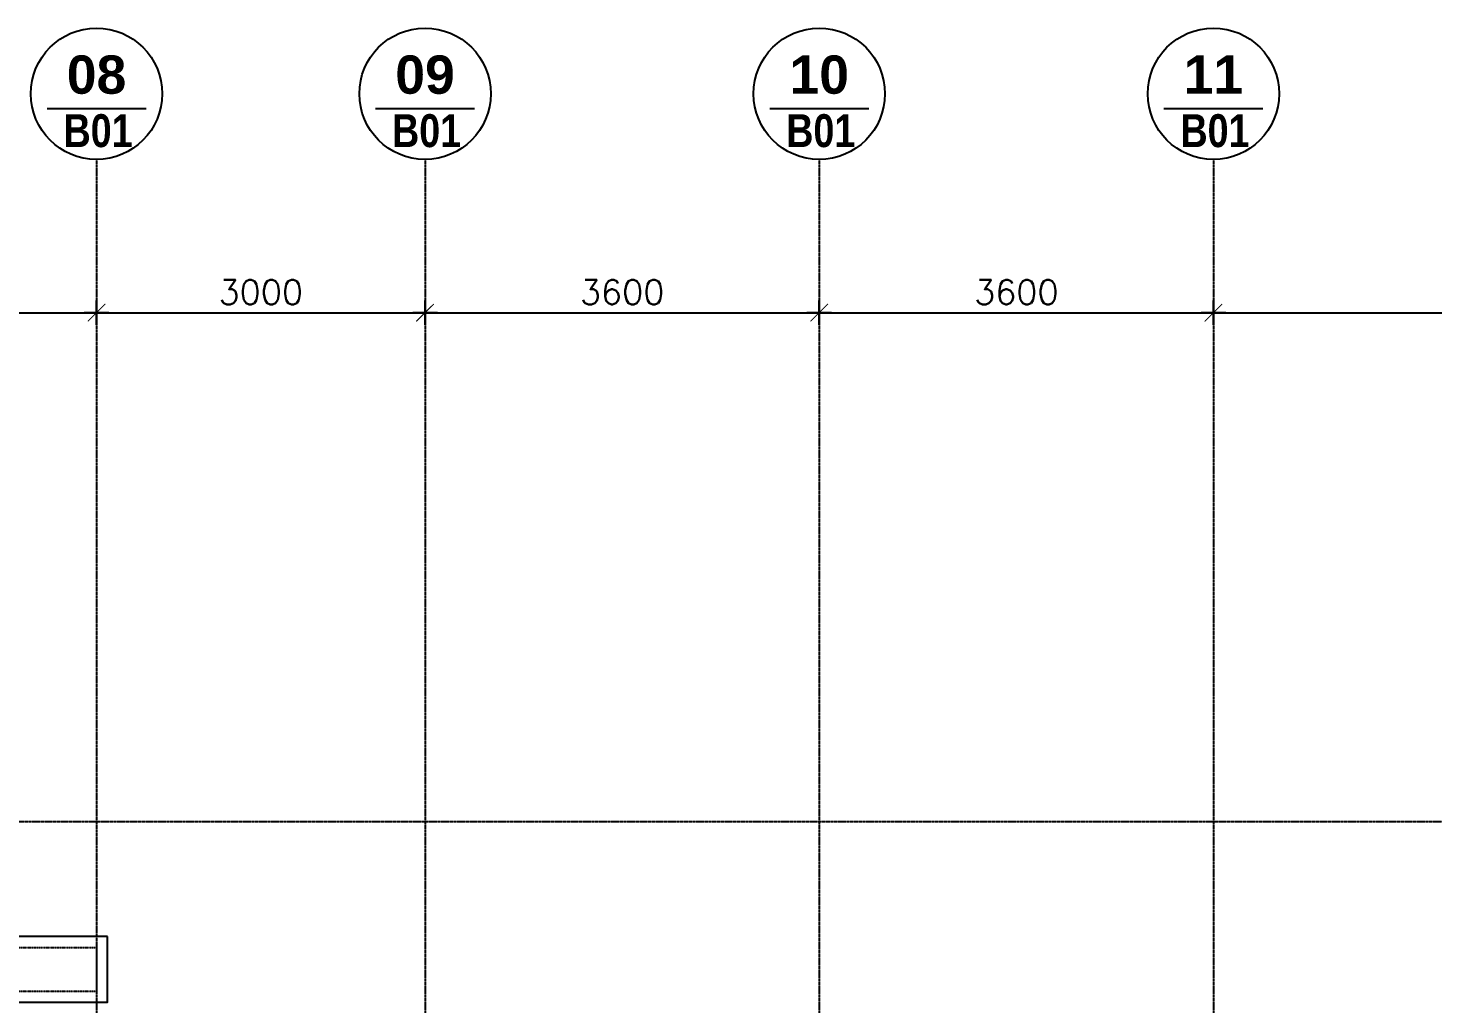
# Model space of a CAD drawing. Header units: millimetres. Extents: x -8500 to 104886, y -7800 to 56500.
# Drawn here: x 53925 to 66754, y 47585 to 56500 of the extents above; entities that cross this region are included whole.
import ezdxf
from ezdxf.enums import TextEntityAlignment as Align

# ---------------------------------------------------------------- set-up
doc = ezdxf.new("R2010")
doc.units = ezdxf.units.MM
doc.header["$LTSCALE"] = 10
for name, pattern in [('1803 B01 Axis$0$CENTER2', [1.125, 0.75, -0.125, 0.125, -0.125]), ('1803 B01 b03$0$HIDDEN', [0.375, 0.25, -0.125]), ('HIDDEN', [0.375, 0.25, -0.125])]:
    doc.linetypes.add(name, pattern=pattern)
for name, color, linetype in [('1803 B01 Axis$0$AXIS-MEP', 8, '1803 B01 Axis$0$CENTER2'), ('1803 B01 Axis$0$DIM-OUT-AR', 251, 'Continuous'), ('1803 B01 Axis$0$TAG-AXIS-AR', 181, 'Continuous'), ('1803 B01 b03$0$ELEV3-AR', 11, 'Continuous'), ('1803 B01 b03$0$HIDDEN-AR', 43, '1803 B01 b03$0$HIDDEN'), ('ID-FUR', 1, 'Continuous')]:
    doc.layers.add(name, color=color, linetype=linetype)
doc.styles.add('1803 B01 Axis$0$BOLD-HARD', font='swissb.ttf')
doc.styles.add('1803 B01 Axis$0$BOLD-SOFT', font='swisscb.ttf')
doc.styles.add('1803 B01 Axis$0$NORMAL', font='romans.shx')
doc.dimstyles.new('1803 B01 Axis$0$1-100-OUT', dxfattribs={"dimscale": 1.25, "dimtxt": 180, "dimasz": 1, "dimexe": 0, "dimexo": 0, "dimgap": 60, "dimtad": 1, "dimdec": 0, "dimblk": '1803 B01 Axis$0$DIM-END', "dimcen": 2.5, "dimclrd": 256, "dimclre": 3, "dimclrt": 3, "dimadec": 0, "dimazin": 0, "dimtfac": 1, "dimtdec": 0, "dimtix": 1, "dimtmove": 2, "dimatfit": 0, "dimldrblk": '1803 B01 Axis$0$LEADER-ARROW', "dimlwe": -1, "dimarcsym": 0})

# ---------------------------------------------------------------- blocks, each defined once
blk = doc.blocks.new('1803 B01 Axis$0$AXS-TAG-100')
at = {"color": 7}
blk.add_line((452, -138), (-452, -138), dxfattribs=at)
blk.add_circle((0, 0), 600)
at = {"color": 7, "style": '1803 B01 Axis$0$BOLD-HARD'}
blk.add_attdef('AX', text='', height=350, dxfattribs=at).set_placement((0, 0), align=Align.CENTER)
at = {"color": 2, "style": '1803 B01 Axis$0$BOLD-SOFT'}
blk.add_attdef('B00', text='', height=300, dxfattribs=at).set_placement((14, -487), align=Align.CENTER)
blk = doc.blocks.new('1803 B01 Axis$0$DIM-END')
at = {"color": 1}
for p, q in [((0, -90), (0, 90)), ((-90, 0), (90, 0))]:
    blk.add_line(p, q, dxfattribs=at)
at = {"color": 1, "const_width": 7.5}
blk.add_lwpolyline([(64, 64), (-64, -64)], dxfattribs=at)
blk = doc.blocks.new('*D97')
at = {"layer": '1803 B01 Axis$0$DIM-OUT-AR', "lineweight": -2, "transparency": 16777216}
blk.add_line((47951.25, 53900), (54548.75, 53900), dxfattribs=at)
at = {"layer": '1803 B01 Axis$0$DIM-OUT-AR', "lineweight": -2, "transparency": 16777216, "xscale": 1.25, "yscale": 1.25, "zscale": 1.25, "rotation": 180}
blk.add_blockref('1803 B01 Axis$0$DIM-END', (47950, 53900), dxfattribs=at)
at = {"layer": '1803 B01 Axis$0$DIM-OUT-AR', "lineweight": -2, "transparency": 16777216, "xscale": 1.25, "yscale": 1.25, "zscale": 1.25}
blk.add_blockref('1803 B01 Axis$0$DIM-END', (54550, 53900), dxfattribs=at)
at = {"layer": '1803 B01 Axis$0$DIM-OUT-AR', "color": 3, "transparency": 16777216, "insert": (51250, 54087.5), "char_height": 225, "attachment_point": 5, "style": '1803 B01 Axis$0$NORMAL'}
blk.add_mtext('\\A1;6600', dxfattribs=at)
blk = doc.blocks.new('1803 B01 Axis$0$LEADER-ARROW')
blk.add_solid([(-250, 42), (0, 0), (-250, -42)])
blk = doc.blocks.new('*D98')
at = {"layer": '1803 B01 Axis$0$DIM-OUT-AR', "lineweight": -2, "transparency": 16777216}
blk.add_line((54551.25, 53900), (57548.75, 53900), dxfattribs=at)
at = {"layer": '1803 B01 Axis$0$DIM-OUT-AR', "lineweight": -2, "transparency": 16777216, "xscale": 1.25, "yscale": 1.25, "zscale": 1.25, "rotation": 180}
blk.add_blockref('1803 B01 Axis$0$DIM-END', (54550, 53900), dxfattribs=at)
at = {"layer": '1803 B01 Axis$0$DIM-OUT-AR', "lineweight": -2, "transparency": 16777216, "xscale": 1.25, "yscale": 1.25, "zscale": 1.25}
blk.add_blockref('1803 B01 Axis$0$DIM-END', (57550, 53900), dxfattribs=at)
at = {"layer": '1803 B01 Axis$0$DIM-OUT-AR', "color": 3, "transparency": 16777216, "insert": (56050, 54087.5), "char_height": 225, "attachment_point": 5, "style": '1803 B01 Axis$0$NORMAL'}
blk.add_mtext('\\A1;3000', dxfattribs=at)
blk = doc.blocks.new('*D99')
at = {"layer": '1803 B01 Axis$0$DIM-OUT-AR', "lineweight": -2, "transparency": 16777216}
blk.add_line((57551.25, 53900), (61148.75, 53900), dxfattribs=at)
at = {"layer": '1803 B01 Axis$0$DIM-OUT-AR', "lineweight": -2, "transparency": 16777216, "xscale": 1.25, "yscale": 1.25, "zscale": 1.25, "rotation": 180}
blk.add_blockref('1803 B01 Axis$0$DIM-END', (57550, 53900), dxfattribs=at)
at = {"layer": '1803 B01 Axis$0$DIM-OUT-AR', "lineweight": -2, "transparency": 16777216, "xscale": 1.25, "yscale": 1.25, "zscale": 1.25}
blk.add_blockref('1803 B01 Axis$0$DIM-END', (61150, 53900), dxfattribs=at)
at = {"layer": '1803 B01 Axis$0$DIM-OUT-AR', "color": 3, "transparency": 16777216, "insert": (59350, 54087.5), "char_height": 225, "attachment_point": 5, "style": '1803 B01 Axis$0$NORMAL'}
blk.add_mtext('\\A1;3600', dxfattribs=at)
blk = doc.blocks.new('*D100')
at = {"layer": '1803 B01 Axis$0$DIM-OUT-AR', "lineweight": -2, "transparency": 16777216}
blk.add_line((61151.25, 53900), (64748.75, 53900), dxfattribs=at)
at = {"layer": '1803 B01 Axis$0$DIM-OUT-AR', "lineweight": -2, "transparency": 16777216, "xscale": 1.25, "yscale": 1.25, "zscale": 1.25, "rotation": 180}
blk.add_blockref('1803 B01 Axis$0$DIM-END', (61150, 53900), dxfattribs=at)
at = {"layer": '1803 B01 Axis$0$DIM-OUT-AR', "lineweight": -2, "transparency": 16777216, "xscale": 1.25, "yscale": 1.25, "zscale": 1.25}
blk.add_blockref('1803 B01 Axis$0$DIM-END', (64750, 53900), dxfattribs=at)
at = {"layer": '1803 B01 Axis$0$DIM-OUT-AR', "color": 3, "transparency": 16777216, "insert": (62950, 54087.5), "char_height": 225, "attachment_point": 5, "style": '1803 B01 Axis$0$NORMAL'}
blk.add_mtext('\\A1;3600', dxfattribs=at)
blk = doc.blocks.new('*D101')
at = {"layer": '1803 B01 Axis$0$DIM-OUT-AR', "lineweight": -2, "transparency": 16777216}
blk.add_line((64751.25, 53900), (71048.75, 53900), dxfattribs=at)
at = {"layer": '1803 B01 Axis$0$DIM-OUT-AR', "lineweight": -2, "transparency": 16777216, "xscale": 1.25, "yscale": 1.25, "zscale": 1.25, "rotation": 180}
blk.add_blockref('1803 B01 Axis$0$DIM-END', (64750, 53900), dxfattribs=at)
at = {"layer": '1803 B01 Axis$0$DIM-OUT-AR', "lineweight": -2, "transparency": 16777216, "xscale": 1.25, "yscale": 1.25, "zscale": 1.25}
blk.add_blockref('1803 B01 Axis$0$DIM-END', (71050, 53900), dxfattribs=at)
at = {"layer": '1803 B01 Axis$0$DIM-OUT-AR', "color": 3, "transparency": 16777216, "insert": (67900, 54087.5), "char_height": 225, "attachment_point": 5, "style": '1803 B01 Axis$0$NORMAL'}
blk.add_mtext('\\A1;6300', dxfattribs=at)
blk = doc.blocks.new('1803 B01 Axis$0$1803 B01 AXIS')
for p, q in [((54550, 55300), (54550, -5800)), ((57550, 55300), (57550, -5800)), ((61150, 55300), (61150, -5800)), ((64750, 55300), (64750, -5800)), ((85300, 49250), (-7300, 49250))]:
    blk.add_line(p, q)
at = {"layer": '1803 B01 Axis$0$TAG-AXIS-AR'}
for p, values in [((54550, 55900), {'AX': '08', 'B00': 'B01'}), ((57550, 55900), {'AX': '09', 'B00': 'B01'}), ((61150, 55900), {'AX': '10', 'B00': 'B01'}), ((64750, 55900), {'AX': '11', 'B00': 'B01'})]:
    blk.add_blockref('1803 B01 Axis$0$AXS-TAG-100', p, dxfattribs=at).add_auto_attribs(values)
at = {"layer": '1803 B01 Axis$0$DIM-OUT-AR'}
for base, p1, p2, picture, middle in [((54550, 53900), (47950, 53900), (54550, 53900), '*D97', (51250, 54087.5)), ((57550, 53900), (54550, 53900), (57550, 53900), '*D98', (56050, 54087.5)), ((61150, 53900), (57550, 53900), (61150, 53900), '*D99', (59350, 54087.5)), ((64750, 53900), (61150, 53900), (64750, 53900), '*D100', (62950, 54087.5)), ((71050, 53900), (64750, 53900), (71050, 53900), '*D101', (67900, 54087.5))]:
    dim = blk.add_linear_dim(base=base, p1=p1, p2=p2, dimstyle='1803 B01 Axis$0$1-100-OUT', dxfattribs=at)
    dim.commit()
    dim.dimension.update_dxf_attribs({"geometry": picture, "text_midpoint": middle})
blk = doc.blocks.new('1803 B01 Axis')
at = {"layer": '1803 B01 Axis$0$AXIS-MEP'}
blk.add_blockref('1803 B01 Axis$0$1803 B01 AXIS', (0, 0), dxfattribs=at)

msp = doc.modelspace()

# ---------------------------------------------------------------- linework, layer by layer
at = {"layer": '1803 B01 b03$0$ELEV3-AR'}
msp.add_lwpolyline([(54650, 48200), (44450, 48200), (44450, 47600), (54650, 47600)], close=True, dxfattribs=at)
at = {"layer": '1803 B01 b03$0$HIDDEN-AR'}
msp.add_lwpolyline([(54550, 48100), (54550, 47700), (44550, 47700), (44550, 48100)], close=True, dxfattribs=at)

# ---------------------------------------------------------------- block references
at = {"layer": 'ID-FUR', "color": 8, "linetype": 'HIDDEN', "ltscale": 0.5}
msp.add_blockref('1803 B01 Axis', (0, 0), dxfattribs=at)

doc.saveas('drawing.dxf')
